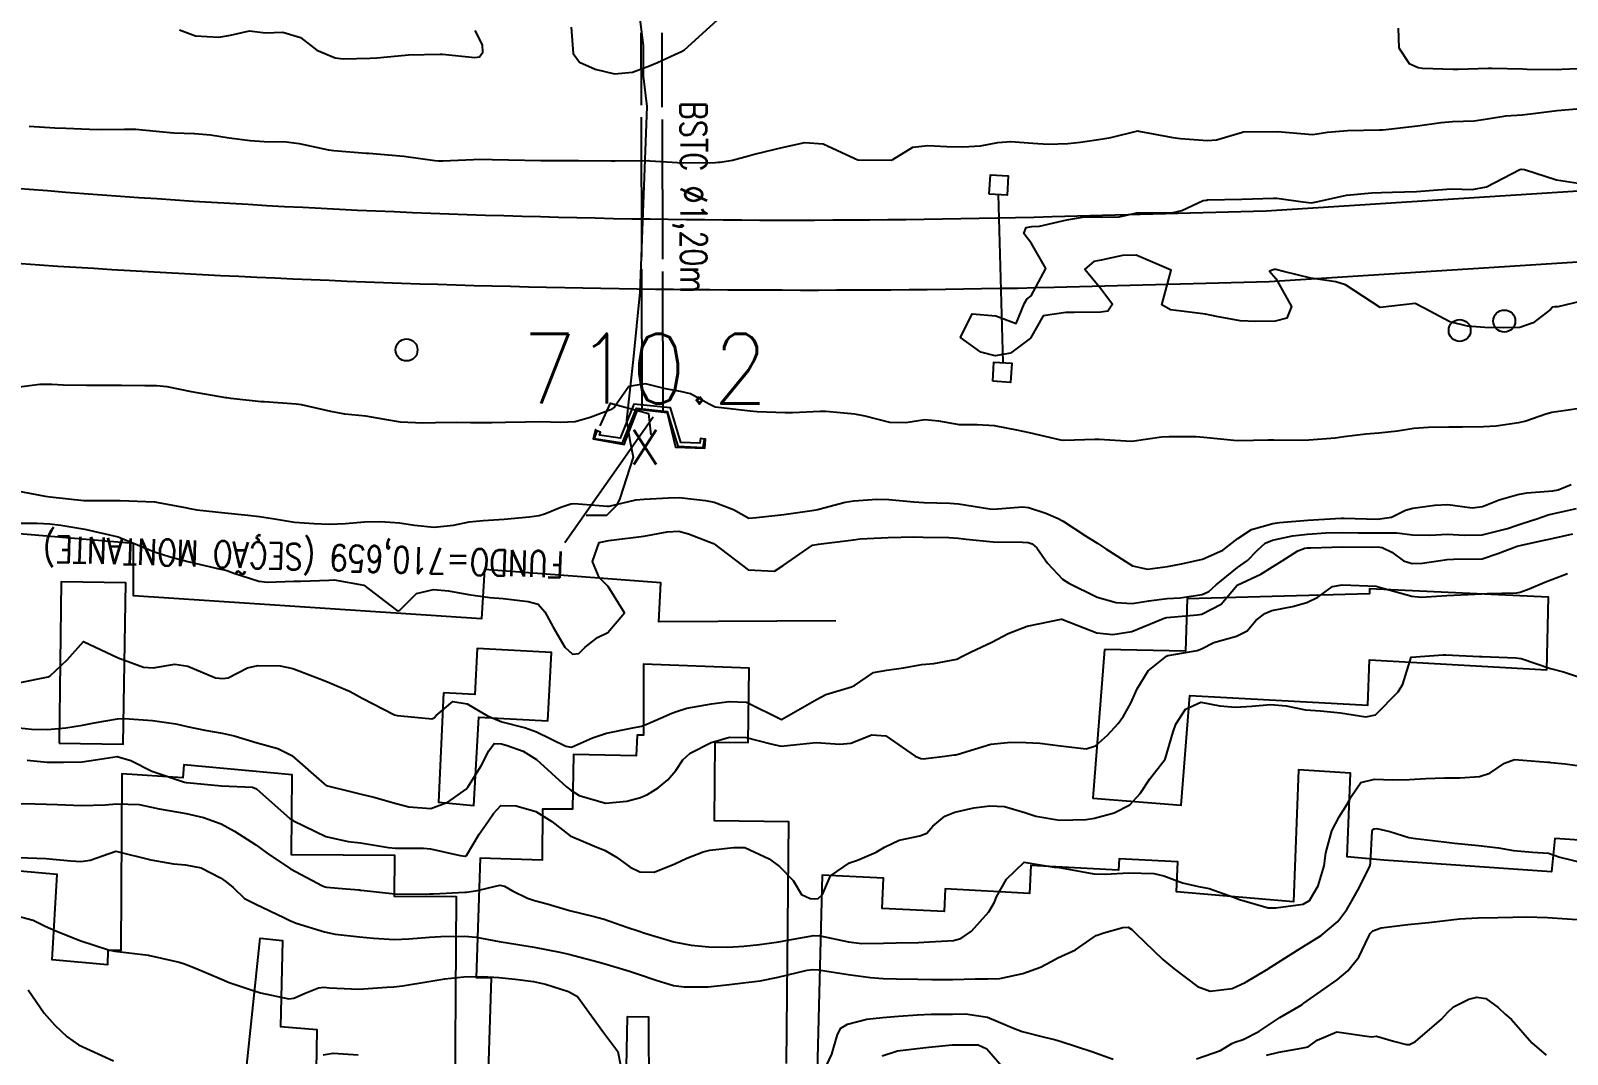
# Model space of a CAD drawing. Header units: metres. Extents: x 307586 to 320046, y 7427249 to 7434250.
# Drawn here: x 309579.9 to 309667.9, y 7432475.7 to 7432534.3 of the extents above; entities that cross this region are included whole.
import ezdxf
from ezdxf.enums import TextEntityAlignment as Align

# ---------------------------------------------------------------- set-up
doc = ezdxf.new("R2010")
doc.units = ezdxf.units.M
doc.header["$MEASUREMENT"] = 0
doc.linetypes.add('CONTINUO', pattern=[0])
doc.linetypes.add('TRACEJADO', pattern=[8.7, 8, -0.7])
for name, color, linetype in [('ALA', 45, 'Continuous'), ('BUEIRO', 151, 'Continuous'), ('Curvas de Nivel 1m', 11, 'Continuous'), ('Curvas de Nivel 5m', 15, 'Continuous'), ('Divisa', 42, 'FENCELINE2'), ('Edificações', 30, 'Continuous'), ('Hidrografia', 140, 'Continuous'), ('Linha Férrea', 20, 'Continuous'), ('Pontes_Viadutos_Tubos', 190, 'Continuous'), ('Pontos Cotados', 45, 'Continuous'), ('Portico', 45, 'Continuous'), ('Postes', 20, 'Continuous'), ('TEXTO', 45, 'Continuous')]:
    doc.layers.add(name, color=color, linetype=linetype)
doc.styles.add('ROMANS', font='romans', dxfattribs={"height": 0.2})
doc.styles.add('Style-STANDARD', font='STANDARD.shx')
doc.linetypes.add('FENCELINE2', pattern='A,0.25,-0.1,[132,ltypeshp.shx,S=0.1,R=0,X=-0.1,Y=0],-0.1,1', length=1.45)

# ---------------------------------------------------------------- blocks, each defined once
blk = doc.blocks.new('ELVTXT_87')
at = {"layer": 'Pontos Cotados', "linetype": 'Continuous', "style": 'Style-STANDARD'}
for s, height, p in [('710.2', 4, (0, 4)), ('x', 3, (0, 0))]:
    blk.add_text(s, height=height, dxfattribs=at).set_placement(p, align=Align.MIDDLE_CENTER)

msp = doc.modelspace()

# ---------------------------------------------------------------- linework, layer by layer
at = {"layer": 'ALA', "linetype": 'CONTINUO'}
for points in [[(309618.495, 7432510.922, 713.511), (309618.268, 7432510.958, 713.511), (309618.224, 7432510.687, 713.524), (309617.138, 7432510.733, 713.534), (309616.539, 7432512.717, 713.516), (309614.452, 7432512.932, 713.485), (309613.659, 7432510.969, 713.484), (309612.481, 7432511.145, 713.508), (309612.542, 7432511.313, 713.488), (309612.326, 7432511.391, 713.488)], [(309612.326, 7432511.391, 713.488), (309612.248, 7432511.464, 712.163), (309612.124, 7432510.94, 711.465), (309613.896, 7432510.618, 710.924), (309614.683, 7432512.632, 710.686), (309616.348, 7432512.455, 710.684), (309616.834, 7432510.454, 710.695), (309618.518, 7432510.404, 710.746), (309618.555, 7432510.914, 711.424), (309618.495, 7432510.922, 713.511)], [(309612.326, 7432511.391, 713.488), (309612.169, 7432510.959, 713.508), (309613.804, 7432510.714, 713.484), (309614.6, 7432512.685, 713.485), (309616.363, 7432512.504, 713.516), (309616.965, 7432510.51, 713.534), (309618.419, 7432510.448, 713.524), (309618.495, 7432510.922, 713.511)]]:
    msp.add_polyline3d(points, dxfattribs=at)
at = {"layer": 'BUEIRO', "linetype": 'TRACEJADO', "flags": 128}
for points in [[(309614.928, 7432512.652), (309614.865, 7432534.186)], [(309616.129, 7432512.528), (309616.065, 7432534.189)]]:
    msp.add_lwpolyline(points, dxfattribs=at)
at = {"layer": 'Curvas de Nivel 1m', "flags": 128}
for points, elevation in [([(309610.867, 7432534.514), (309610.976, 7432533.014), (309611.346, 7432532.518), (309612.235, 7432532.101), (309613.336, 7432531.836), (309614.371, 7432531.937), (309615.343, 7432532.299), (309615.809, 7432532.493), (309616.787, 7432532.946), (309617.178, 7432533.118), (309617.356, 7432533.224), (309619.213, 7432534.912)], 711), ([(309588.435, 7432534.355), (309589.36, 7432534.024), (309590.681, 7432533.935), (309591.361, 7432534.048), (309592.437, 7432534.308), (309593.363, 7432534.189), (309594.353, 7432534.22), (309595.36, 7432533.929), (309596.308, 7432533.19), (309597.347, 7432532.767), (309597.812, 7432532.707), (309599.347, 7432532.74), (309599.734, 7432532.759), (309601.35, 7432532.919), (309601.544, 7432532.933), (309603.351, 7432532.968), (309603.487, 7432532.963), (309605.348, 7432532.778), (309605.614, 7432532.813), (309605.804, 7432533.075), (309605.793, 7432533.511), (309605.365, 7432534.32)], 711), ([(309658.205, 7432534.448), (309658.243, 7432533.328), (309658.827, 7432532.438), (309659.35, 7432532.204), (309659.605, 7432532.172), (309661.348, 7432532.104), (309661.649, 7432532.107), (309663.35, 7432532.171), (309663.565, 7432532.171), (309665.349, 7432532.123), (309665.589, 7432532.118), (309667.349, 7432532.098), (309667.586, 7432532.1), (309669.351, 7432532.184)], 711), ([(309579.835, 7432528.844), (309581.294, 7432528.757), (309581.926, 7432528.728), (309583.293, 7432528.666), (309583.967, 7432528.659), (309585.293, 7432528.68), (309585.939, 7432528.667), (309587.292, 7432528.539), (309588.109, 7432528.469), (309589.29, 7432528.432), (309590.202, 7432528.348), (309591.287, 7432528.185), (309592.49, 7432528.027), (309593.284, 7432527.971), (309594.546, 7432527.945), (309595.283, 7432527.86), (309596.963, 7432527.497), (309597.277, 7432527.447), (309599.129, 7432527.298), (309599.275, 7432527.291), (309601.273, 7432527.13), (309603.047, 7432526.88), (309603.271, 7432526.862), (309603.507, 7432526.862), (309605.272, 7432526.941), (309605.404, 7432526.946), (309607.271, 7432526.915), (309609.117, 7432526.878), (309609.271, 7432526.876), (309609.426, 7432526.874), (309611.272, 7432526.872), (309613.156, 7432526.866), (309613.272, 7432526.867), (309613.387, 7432526.863), (309615.272, 7432526.872), (309615.363, 7432526.868), (309617.271, 7432526.754), (309619.128, 7432526.769), (309619.272, 7432526.776), (309619.399, 7432526.781), (309620.099, 7432526.902), (309621.022, 7432527.148), (309621.278, 7432527.225), (309622.62, 7432527.54), (309623.285, 7432527.698), (309624.231, 7432527.913), (309625.288, 7432527.824), (309627.104, 7432526.993), (309627.275, 7432526.926), (309629.177, 7432526.889), (309629.275, 7432526.929), (309630.426, 7432527.639), (309631.287, 7432527.739), (309632.366, 7432527.68), (309633.287, 7432527.665), (309634.297, 7432527.726), (309635.291, 7432527.906), (309636.037, 7432527.967), (309637.29, 7432527.863), (309638.172, 7432527.805), (309639.291, 7432527.849), (309640.021, 7432527.933), (309641.295, 7432528.111), (309641.752, 7432528.19), (309643.302, 7432528.57), (309643.364, 7432528.567), (309645.297, 7432528.19), (309645.753, 7432528.139), (309647.295, 7432528.026), (309647.798, 7432528.07), (309649.302, 7432528.506), (309649.34, 7432528.512), (309651.303, 7432528.53), (309653.301, 7432528.369), (309653.432, 7432528.377), (309654.154, 7432528.497), (309655.304, 7432528.6), (309657.131, 7432528.635), (309657.305, 7432528.644), (309657.507, 7432528.659), (309659.307, 7432528.861), (309660.669, 7432529.056), (309661.31, 7432529.113), (309662.549, 7432529.159), (309663.312, 7432529.261), (309664.368, 7432529.429), (309665.314, 7432529.497), (309666.086, 7432529.582), (309667.317, 7432529.751), (309668.873, 7432529.871)], 712), ([(309669.189, 7432518.932), (309667.347, 7432518.5), (309667.184, 7432518.492), (309667.051, 7432518.475), (309666.926, 7432518.343), (309665.945, 7432517.579), (309665.167, 7432517.319), (309664.25, 7432517.29), (309663.167, 7432517.32), (309662.183, 7432517.384), (309661.171, 7432517.646), (309659.7, 7432518.425), (309659.185, 7432518.682), (309657.183, 7432518.46), (309655.196, 7432519.75), (309654.639, 7432519.93), (309653.199, 7432520.135), (309651.646, 7432520.526), (309651.204, 7432520.627), (309651.108, 7432520.628), (309650.844, 7432520.534), (309651.199, 7432520.129), (309652.108, 7432518.521), (309651.84, 7432517.856), (309651.17, 7432517.678), (309650.062, 7432517.649), (309649.17, 7432517.689), (309647.801, 7432517.943), (309647.175, 7432518.069), (309645.491, 7432518.284), (309645.179, 7432518.333), (309644.683, 7432518.608), (309645.203, 7432520.6), (309643.215, 7432521.448), (309642.415, 7432521.438), (309641.211, 7432521.163), (309640.779, 7432521.085), (309640.276, 7432520.659), (309641.192, 7432519.551), (309641.848, 7432518.643), (309641.577, 7432518.246), (309641.176, 7432518.197), (309639.666, 7432518.174), (309639.176, 7432518.176), (309637.885, 7432517.976), (309637.153, 7432516.7), (309636.012, 7432515.843), (309635.143, 7432515.698), (309634.322, 7432515.91), (309633.153, 7432516.75), (309633.816, 7432518.097), (309635.172, 7432517.986), (309636.332, 7432517.542), (309636.809, 7432518.704), (309636.942, 7432518.946), (309637.187, 7432519.134), (309638.037, 7432520.687), (309637.224, 7432522.129), (309636.78, 7432522.705), (309636.903, 7432523.037), (309637.237, 7432523.094), (309637.666, 7432523.123), (309639.241, 7432523.479), (309640.248, 7432523.654), (309641.243, 7432523.632), (309642.235, 7432523.648), (309643.245, 7432523.875), (309644.516, 7432523.881), (309645.246, 7432523.874), (309645.83, 7432524.012), (309647.043, 7432524.582), (309647.219, 7432524.614), (309647.253, 7432524.615), (309647.294, 7432524.62), (309649.254, 7432524.669), (309651.066, 7432524.721), (309651.255, 7432524.717), (309652.753, 7432524.515), (309653.252, 7432524.462), (309653.522, 7432524.506), (309655.257, 7432524.896), (309656.702, 7432525.022), (309657.259, 7432525.047), (309657.88, 7432525.072), (309659.26, 7432525.096), (309660.484, 7432525.194), (309661.261, 7432525.253), (309662.444, 7432525.215), (309663.263, 7432525.367), (309665.175, 7432526.361), (309665.247, 7432526.387), (309665.273, 7432526.387), (309665.43, 7432526.358), (309667.267, 7432525.776), (309668.516, 7432525.572)], 713), ([(309669.117, 7432512.745), (309667.262, 7432512.486), (309667.114, 7432512.467), (309667.004, 7432512.451), (309666.667, 7432512.344), (309665.518, 7432511.945), (309665.105, 7432511.849), (309663.819, 7432511.662), (309663.101, 7432511.625), (309661.891, 7432511.613), (309661.101, 7432511.597), (309659.937, 7432511.585), (309659.099, 7432511.523), (309658.173, 7432511.368), (309657.095, 7432511.256), (309656.357, 7432511.204), (309655.091, 7432511.045), (309654.593, 7432510.985), (309653.088, 7432510.862), (309652.749, 7432510.852), (309651.088, 7432510.864), (309650.76, 7432510.861), (309649.087, 7432510.826), (309648.799, 7432510.843), (309647.09, 7432511.021), (309646.628, 7432511.047), (309645.09, 7432511.061), (309644.664, 7432511.032), (309643.085, 7432510.799), (309642.927, 7432510.789), (309641.087, 7432510.905), (309640.832, 7432510.907), (309639.085, 7432510.834), (309638.9, 7432510.859), (309637.092, 7432511.285), (309636.374, 7432511.427), (309635.097, 7432511.678), (309634.096, 7432511.737), (309633.098, 7432511.732), (309631.916, 7432511.946), (309631.102, 7432512.023), (309630.019, 7432511.861), (309629.099, 7432511.877), (309627.688, 7432512.228), (309627.106, 7432512.355), (309625.448, 7432512.496), (309625.108, 7432512.495), (309623.539, 7432512.431), (309623.106, 7432512.432), (309621.501, 7432512.492), (309621.107, 7432512.524), (309619.295, 7432512.724), (309619.111, 7432512.761), (309618.767, 7432512.915), (309617.695, 7432513.508), (309617.12, 7432513.646), (309616.259, 7432513.811), (309615.124, 7432514.08), (309614.16, 7432513.932), (309613.486, 7432512.976), (309613.338, 7432512.749), (309613.107, 7432512.598), (309611.945, 7432512.153), (309611.096, 7432511.912), (309610.242, 7432511.872), (309609.096, 7432511.906), (309608.247, 7432511.892), (309607.095, 7432511.869), (309606.312, 7432511.85), (309605.094, 7432511.846), (309604.315, 7432511.868), (309603.094, 7432511.862), (309602.366, 7432511.838), (309601.094, 7432511.888), (309600.198, 7432512.037), (309599.099, 7432512.227), (309597.908, 7432512.36), (309597.103, 7432512.497), (309595.427, 7432512.878), (309595.109, 7432512.928), (309593.281, 7432513.048), (309593.111, 7432513.063), (309591.382, 7432513.246), (309591.142, 7432513.279), (309591.113, 7432513.279), (309591.08, 7432513.283), (309589.116, 7432513.623), (309587.738, 7432513.909), (309587.12, 7432513.972), (309586.45, 7432513.976), (309585.12, 7432513.984), (309584.461, 7432513.985), (309583.119, 7432513.993), (309581.768, 7432514.009), (309581.12, 7432514.044), (309580.45, 7432514.046), (309579.118, 7432513.872)], 712), ([(309579.042, 7432507.984), (309580.747, 7432507.663), (309581.037, 7432507.619), (309582.968, 7432507.407), (309583.034, 7432507.4), (309584.939, 7432507.416), (309585.034, 7432507.413), (309587.003, 7432507.331), (309587.033, 7432507.327), (309587.216, 7432507.297), (309588.766, 7432507.01), (309589.03, 7432506.948), (309589.425, 7432506.87), (309591.027, 7432506.696), (309592.358, 7432506.562), (309593.026, 7432506.494), (309593.87, 7432506.366), (309595.023, 7432506.175), (309596.127, 7432506.083), (309597.022, 7432506.053), (309597.939, 7432506.083), (309599.023, 7432506.18), (309599.951, 7432506.213), (309601.023, 7432506.129), (309601.895, 7432505.991), (309603.021, 7432505.877), (309604.115, 7432505.996), (309605.024, 7432506.177), (309605.828, 7432506.269), (309607.026, 7432506.328), (309608.46, 7432506.471), (309609.028, 7432506.557), (309609.4, 7432506.655), (309610.275, 7432507.018), (309610.833, 7432507.214), (309611.036, 7432507.23), (309612.94, 7432507.076), (309613.034, 7432507.081), (309614.557, 7432507.448), (309615.041, 7432507.492), (309616.427, 7432507.561), (309617.042, 7432507.573), (309618.545, 7432507.412), (309619.039, 7432507.318), (309620.152, 7432506.899), (309621.028, 7432506.399), (309621.474, 7432506.441), (309623.03, 7432506.608), (309624.765, 7432506.844), (309624.977, 7432506.897), (309625.034, 7432506.914), (309626.55, 7432507.315), (309627.041, 7432507.392), (309628.366, 7432507.477), (309629.043, 7432507.465), (309630.482, 7432507.335), (309631.041, 7432507.293), (309632.538, 7432507.258), (309633.04, 7432507.218), (309634.83, 7432506.929), (309635.036, 7432506.914), (309636.706, 7432507.035), (309637.037, 7432507.005), (309638.026, 7432506.685), (309638.739, 7432506.383), (309639.028, 7432506.22), (309640.302, 7432505.375), (309641.016, 7432504.946), (309641.47, 7432504.645), (309643.003, 7432503.672), (309643.862, 7432503.478), (309645.003, 7432503.634), (309645.811, 7432503.786), (309647.008, 7432504.044), (309648.169, 7432504.563), (309649.02, 7432505.228), (309649.812, 7432505.755), (309651.029, 7432506.095), (309651.415, 7432506.14), (309653.031, 7432506.282), (309654.946, 7432506.395), (309655.032, 7432506.4), (309655.116, 7432506.395), (309657.032, 7432506.333), (309657.832, 7432506.448), (309658.621, 7432506.855), (309659.041, 7432506.971), (309660.313, 7432507.148), (309661.044, 7432507.177), (309662.446, 7432506.992), (309663.043, 7432507.056), (309663.985, 7432507.439), (309665.054, 7432507.755), (309665.572, 7432507.839), (309667.057, 7432507.968), (309667.368, 7432508.026), (309668.105, 7432508.324)], 712), ([(309579.02, 7432506.105), (309580.284, 7432506.114), (309581.02, 7432506.066), (309581.645, 7432505.986), (309583.017, 7432505.758), (309584.918, 7432505.321), (309585.013, 7432505.289), (309585.063, 7432505.269), (309587.005, 7432504.476), (309587.897, 7432504.182), (309588.999, 7432503.89), (309590.777, 7432503.471), (309590.995, 7432503.431), (309591.14, 7432503.394), (309591.539, 7432503.242), (309592.986, 7432502.78), (309593.477, 7432502.723), (309594.987, 7432502.779), (309595.391, 7432502.791), (309596.988, 7432502.848), (309597.294, 7432502.87), (309598.984, 7432502.565), (309600.865, 7432501.131), (309600.962, 7432501.082), (309601.053, 7432501.129), (309602.004, 7432502.088), (309602.981, 7432502.314), (309603.838, 7432502.234), (309604.977, 7432502.028), (309606.198, 7432501.844), (309606.974, 7432501.793), (309608.392, 7432501.618), (309608.969, 7432501.461), (309609.352, 7432501.026), (309609.83, 7432500.146), (309610.501, 7432499.014), (309610.937, 7432498.609), (309611.308, 7432498.636), (309611.67, 7432499.003), (309612.375, 7432499.569), (309612.951, 7432499.838), (309613.906, 7432500.976), (309612.985, 7432502.477), (309612.472, 7432502.995), (309612.087, 7432503.914), (309612.467, 7432504.995), (309613.014, 7432505.117), (309613.164, 7432505.137), (309615.017, 7432505.371), (309616.348, 7432505.619), (309617.02, 7432505.645), (309617.584, 7432505.497), (309619.013, 7432504.948), (309619.065, 7432504.909), (309620.998, 7432503.444), (309622.505, 7432503.368), (309623.001, 7432503.683), (309624.683, 7432504.845), (309625.014, 7432504.912), (309626.728, 7432505.111), (309627.016, 7432505.157), (309627.409, 7432505.206), (309629.018, 7432505.279), (309630.472, 7432505.322), (309631.018, 7432505.313), (309632.489, 7432505.285), (309633.018, 7432505.25), (309633.468, 7432505.193), (309635.016, 7432505.042), (309636.694, 7432505.025), (309637.016, 7432505.01), (309637.25, 7432504.931), (309637.521, 7432504.692), (309638.131, 7432503.81), (309638.995, 7432502.906), (309639.343, 7432502.667), (309640.981, 7432501.879), (309642.058, 7432501.558), (309642.976, 7432501.501), (309643.936, 7432501.658), (309644.981, 7432501.786), (309645.733, 7432501.841), (309646.985, 7432502.021), (309647.367, 7432502.195), (309647.782, 7432502.568), (309649.003, 7432503.573), (309649.574, 7432503.977), (309650.143, 7432504.539), (309650.593, 7432504.959), (309651.019, 7432505.129), (309652.163, 7432505.377), (309653.023, 7432505.488), (309654.075, 7432505.546), (309655.024, 7432505.575), (309655.939, 7432505.556), (309657.024, 7432505.557), (309658.127, 7432505.547), (309659.023, 7432505.439), (309660.021, 7432505.422), (309661.024, 7432505.479), (309662, 7432505.424), (309663.023, 7432505.435), (309664.461, 7432505.803), (309665.029, 7432505.996), (309665.307, 7432506.081), (309666.137, 7432506.349), (309666.796, 7432506.583), (309667.037, 7432506.64), (309668.409, 7432506.953)], 713), ([(309579.313, 7432496.982), (309580.912, 7432497.316), (309581.025, 7432497.368), (309581.996, 7432498.284), (309582.943, 7432499.34), (309584.929, 7432498.405), (309586.37, 7432497.857), (309586.921, 7432497.819), (309588.176, 7432498.03), (309588.923, 7432497.911), (309590.505, 7432497.254), (309590.912, 7432497.203), (309591.223, 7432497.245), (309592.332, 7432497.819), (309592.924, 7432497.959), (309594.194, 7432497.938), (309594.922, 7432497.779), (309596.476, 7432497.184), (309596.911, 7432497.015), (309598.208, 7432496.462), (309598.902, 7432496.085), (309600.744, 7432495.131), (309600.893, 7432495.094), (309602.71, 7432494.922), (309602.891, 7432494.909), (309603.024, 7432494.966), (309603.132, 7432495.098), (309604.092, 7432495.897), (309604.9, 7432495.771), (309606.067, 7432495.068), (309606.89, 7432494.734), (309608.238, 7432494.391), (309608.884, 7432494.158), (309610.548, 7432493.341), (309610.876, 7432493.289), (309612.073, 7432493.806), (309612.884, 7432494.083), (309614.292, 7432494.374), (309614.888, 7432494.49), (309615.239, 7432494.607), (309615.982, 7432494.949), (309616.618, 7432495.22), (309616.897, 7432495.325), (309617.485, 7432495.517), (309618.901, 7432495.761), (309619.907, 7432495.896), (309620.903, 7432495.853), (309622.893, 7432494.87), (309624.905, 7432496.007), (309625.447, 7432496.295), (309626.912, 7432496.744), (309627.09, 7432496.817), (309628.173, 7432497.552), (309628.926, 7432497.69), (309629.893, 7432497.816), (309630.931, 7432498.008), (309631.62, 7432498.076), (309632.936, 7432498.322), (309633.22, 7432498.464), (309633.755, 7432498.738), (309634.949, 7432499.295), (309635.871, 7432499.794), (309636.958, 7432500.214), (309638.904, 7432500.613), (309638.962, 7432500.616), (309639.054, 7432500.578), (309640.955, 7432499.828), (309641.866, 7432499.729), (309642.956, 7432499.909), (309644.667, 7432500.604), (309644.873, 7432500.693), (309644.965, 7432500.712), (309646.698, 7432500.852), (309646.968, 7432500.903), (309648.073, 7432501.467), (309648.993, 7432502.55), (309650.342, 7432503.194), (309651.004, 7432503.605), (309651.572, 7432503.96), (309652.456, 7432504.516), (309652.858, 7432504.668), (309653.015, 7432504.691), (309653.209, 7432504.702), (309655.016, 7432504.753), (309656.736, 7432504.743), (309657.016, 7432504.745), (309657.284, 7432504.724), (309657.845, 7432504.448), (309658.52, 7432503.95), (309659.007, 7432503.803), (309659.609, 7432503.822), (309661.009, 7432504.029), (309661.378, 7432504.038), (309663.01, 7432504.072), (309663.918, 7432504.376), (309665.017, 7432504.787), (309666.294, 7432505.074), (309667.022, 7432505.236), (309668.205, 7432505.503)], 714), ([(309579.716, 7432492.526), (309580.859, 7432492.422), (309581.801, 7432492.414), (309582.86, 7432492.448), (309583.635, 7432492.558), (309584.864, 7432492.737), (309585.655, 7432492.518), (309586.852, 7432491.915), (309588.725, 7432491.272), (309588.826, 7432491.254), (309588.843, 7432491.251), (309588.865, 7432491.247), (309590.841, 7432491.071), (309592.607, 7432490.99), (309592.84, 7432490.901), (309594.759, 7432489.201), (309594.822, 7432489.151), (309594.959, 7432489.06), (309596.808, 7432488.157), (309598.09, 7432487.874), (309598.803, 7432487.808), (309600.396, 7432487.537), (309600.798, 7432487.498), (309602.41, 7432487.495), (309602.798, 7432487.451), (309604.514, 7432487.083), (309604.792, 7432487.029), (309604.837, 7432487.035), (309604.87, 7432487.079), (309605.584, 7432488.3), (309606.124, 7432489.067), (309606.409, 7432489.483), (309606.832, 7432489.935), (309607.711, 7432489.926), (309608.829, 7432489.593), (309609.758, 7432489.021), (309610.811, 7432488.196), (309612.196, 7432487.602), (309612.798, 7432487.354), (309613.461, 7432486.98), (309614.23, 7432486.411), (309614.785, 7432486.137), (309615.619, 7432486.118), (309616.79, 7432486.603), (309617.478, 7432486.93), (309618.423, 7432487.292), (309618.8, 7432487.382), (309620.163, 7432487.536), (309620.803, 7432487.543), (309622.193, 7432486.876), (309622.789, 7432486.448), (309623.561, 7432485.639), (309624.046, 7432484.851), (309624.544, 7432484.616), (309624.77, 7432484.589), (309624.999, 7432484.61), (309625.258, 7432484.835), (309625.712, 7432485.902), (309626.791, 7432486.651), (309627.25, 7432486.813), (309628.328, 7432487.269), (309628.804, 7432487.55), (309629.632, 7432487.96), (309630.814, 7432488.196), (309631.229, 7432488.354), (309631.574, 7432488.762), (309632.257, 7432489.328), (309632.831, 7432489.564), (309633.905, 7432489.805), (309634.835, 7432489.917), (309635.672, 7432489.875), (309636.831, 7432489.544), (309637.461, 7432489.323), (309638.827, 7432489.09), (309640.34, 7432489.142), (309640.829, 7432489.221), (309641.955, 7432489.516), (309642.836, 7432489.97), (309643.43, 7432490.621), (309643.993, 7432491.475), (309644.873, 7432492.6), (309645.328, 7432494.156), (309645.48, 7432494.594), (309646.03, 7432495.46), (309646.906, 7432495.864), (309647.993, 7432495.652), (309648.903, 7432495.562), (309649.822, 7432495.622), (309650.905, 7432495.714), (309651.785, 7432495.64), (309652.902, 7432495.423), (309653.758, 7432495.354), (309654.901, 7432495.254), (309656.347, 7432495.017), (309656.9, 7432495.135), (309658.209, 7432496.441), (309658.47, 7432496.887), (309658.943, 7432498.43), (309660.781, 7432498.575), (309660.945, 7432498.573), (309662.865, 7432498.47), (309662.944, 7432498.463), (309663.02, 7432498.465), (309664.943, 7432498.389), (309665.243, 7432498.357), (309666.934, 7432497.776), (309667.672, 7432497.589), (309668.926, 7432497.18)], 716), ([(309578.83, 7432490.05), (309580.179, 7432490.027), (309580.829, 7432490.021), (309581.461, 7432489.992), (309582.829, 7432489.945), (309584.172, 7432489.984), (309584.83, 7432490.029), (309586.137, 7432490), (309586.828, 7432489.849), (309587.28, 7432489.746), (309588.825, 7432489.48), (309589.807, 7432489.26), (309590.817, 7432488.881), (309591.59, 7432488.46), (309592.8, 7432487.696), (309593.458, 7432487.213), (309594.784, 7432486.318), (309596.615, 7432485.341), (309596.774, 7432485.275), (309596.85, 7432485.255), (309597.988, 7432485.162), (309598.725, 7432485.103), (309598.772, 7432485.097), (309598.831, 7432485.091), (309600.77, 7432484.88), (309602.534, 7432484.867), (309602.771, 7432484.875), (309602.985, 7432484.884), (309604.772, 7432484.977), (309604.867, 7432484.984), (309605.492, 7432485.073), (309606.526, 7432485.312), (309606.776, 7432485.386), (309607.036, 7432485.317), (309607.501, 7432485.049), (309608.366, 7432484.633), (309608.768, 7432484.502), (309609.478, 7432484.31), (309610.762, 7432483.934), (309612.177, 7432483.577), (309612.757, 7432483.421), (309613.082, 7432483.311), (309614.049, 7432482.971), (309614.75, 7432482.733), (309615.077, 7432482.628), (309616.741, 7432482.129), (309617.731, 7432481.932), (309618.737, 7432481.839), (309619.802, 7432481.834), (309620.738, 7432481.884), (309621.642, 7432481.978), (309622.742, 7432482.129), (309623.361, 7432482.244), (309624.748, 7432482.491), (309625.111, 7432482.473), (309626.743, 7432482.129), (309627.509, 7432482.041), (309628.742, 7432482.05), (309629.458, 7432482.067), (309630.743, 7432482.098), (309631.383, 7432482.124), (309632.745, 7432482.209), (309633.175, 7432482.315), (309633.785, 7432482.735), (309634.764, 7432483.845), (309635.09, 7432484.397), (309635.215, 7432484.716), (309635.782, 7432485.711), (309636.793, 7432486.7), (309638.521, 7432486.405), (309638.79, 7432486.382), (309639.121, 7432486.336), (309640.787, 7432486.021), (309641.429, 7432486.002), (309642.787, 7432486.076), (309644.216, 7432486.038), (309644.786, 7432485.904), (309645.866, 7432485.505), (309646.78, 7432485.302), (309647.387, 7432485.179), (309648.774, 7432484.686), (309649.122, 7432484.547), (309650.768, 7432484.088), (309651.212, 7432484.082), (309652.771, 7432484.281), (309653.136, 7432484.505), (309653.621, 7432485.337), (309653.969, 7432486.492), (309654.07, 7432487.225), (309654.407, 7432488.486), (309654.831, 7432489.282), (309655.293, 7432490.02), (309655.541, 7432490.473), (309656.073, 7432491.25), (309656.858, 7432491.453), (309657.887, 7432491.415), (309658.858, 7432491.435), (309659.786, 7432491.494), (309660.86, 7432491.523), (309661.739, 7432491.522), (309662.861, 7432491.603), (309663.446, 7432491.8), (309664.296, 7432492.369), (309664.875, 7432492.574), (309666.784, 7432492.43), (309666.874, 7432492.415), (309666.942, 7432492.407), (309667.767, 7432492.327), (309668.871, 7432492.174)], 717), ([(309579.214, 7432486.96), (309580.788, 7432486.895), (309582.209, 7432486.771), (309582.787, 7432486.741), (309583.313, 7432486.81), (309584.793, 7432487.32), (309586.788, 7432486.834), (309588.094, 7432486.589), (309588.786, 7432486.533), (309589.679, 7432486.366), (309590.778, 7432485.792), (309591.106, 7432485.575), (309591.507, 7432485.239), (309592.153, 7432484.616), (309592.764, 7432484.302), (309594.445, 7432483.515), (309594.754, 7432483.35), (309595.121, 7432483.196), (309596.746, 7432482.696), (309597.341, 7432482.574), (309598.742, 7432482.422), (309599.545, 7432482.338), (309600.74, 7432482.264), (309601.557, 7432482.301), (309602.742, 7432482.402), (309603.391, 7432482.445), (309604.744, 7432482.465), (309605.417, 7432482.399), (309606.739, 7432482.151), (309607.806, 7432481.975), (309608.735, 7432481.823), (309610.21, 7432481.536), (309610.729, 7432481.422), (309612.394, 7432480.993), (309612.722, 7432480.895), (309614.195, 7432480.445), (309614.716, 7432480.272), (309615.733, 7432479.93), (309616.71, 7432479.637), (309617.323, 7432479.545), (309618.709, 7432479.556), (309619.924, 7432479.685), (309620.712, 7432479.779), (309621.689, 7432479.904), (309622.715, 7432480.108), (309624.374, 7432480.5), (309624.72, 7432480.546), (309625.028, 7432480.529), (309626.717, 7432480.269), (309627.999, 7432480.084), (309628.715, 7432480.03), (309629.48, 7432480.018), (309630.715, 7432479.998), (309631.501, 7432479.977), (309632.715, 7432479.974), (309633.998, 7432480.013), (309634.716, 7432480.01), (309635.398, 7432480.031), (309636.719, 7432480.322), (309637.731, 7432480.685), (309638.371, 7432481.032), (309638.731, 7432481.212), (309639.734, 7432481.664), (309640.749, 7432482.383), (309640.911, 7432482.487), (309641.36, 7432482.644), (309642.436, 7432482.953), (309642.756, 7432482.98), (309642.966, 7432482.838), (309643.169, 7432482.624), (309644.731, 7432481.129), (309645.378, 7432480.593), (309646.713, 7432479.573), (309647.445, 7432479.304), (309648.712, 7432479.465), (309649.455, 7432479.804), (309650.669, 7432480.531), (309650.702, 7432480.552), (309650.723, 7432480.563), (309651.927, 7432481.327), (309652.743, 7432481.841), (309653.8, 7432482.494), (309654.761, 7432483.295), (309655.263, 7432483.98), (309655.556, 7432484.472), (309655.989, 7432485.26), (309656.576, 7432486.462), (309656.619, 7432486.638), (309656.711, 7432488.461), (309656.741, 7432488.543), (309656.824, 7432488.603), (309656.98, 7432488.613), (309657.738, 7432488.446), (309658.818, 7432488.101), (309659.198, 7432488.046), (309660.815, 7432487.856), (309661.427, 7432487.791), (309662.812, 7432487.658), (309663.955, 7432487.518), (309664.813, 7432487.362), (309665.901, 7432487.261), (309666.812, 7432487.215), (309667.463, 7432486.984), (309668.806, 7432486.664)], 718), ([(309578.756, 7432483.711), (309580.053, 7432483.377), (309580.748, 7432483.033), (309581.352, 7432482.752), (309582.736, 7432482.214), (309584.378, 7432481.674), (309584.727, 7432481.595), (309586.665, 7432481.36), (309586.724, 7432481.349), (309586.986, 7432481.296), (309588.412, 7432480.966), (309588.719, 7432480.872), (309589.348, 7432480.632), (309590.711, 7432480.045), (309591.275, 7432479.808), (309592.704, 7432479.321), (309593.065, 7432479.216), (309594.698, 7432478.87), (309594.988, 7432478.907), (309595.633, 7432479.191), (309596.392, 7432479.498), (309596.706, 7432479.53), (309597.032, 7432479.501), (309598.706, 7432479.43), (309600.31, 7432479.531), (309600.707, 7432479.559), (309601.203, 7432479.617), (309602.711, 7432479.859), (309603.634, 7432480.013), (309604.713, 7432480.132), (309605.791, 7432480.146), (309606.713, 7432480.093), (309607.657, 7432479.99), (309608.711, 7432479.855), (309609.393, 7432479.706), (309610.706, 7432479.284), (309611.23, 7432479.005), (309612.673, 7432476.99), (309613.539, 7432475.854), (309613.711, 7432474.974)], 719), ([(309646.661, 7432475.427), (309648.028, 7432475.914), (309648.679, 7432476.301), (309648.852, 7432476.377), (309649.336, 7432476.543), (309650.226, 7432476.996), (309650.691, 7432477.308), (309651.425, 7432477.793), (309652.649, 7432478.511), (309652.684, 7432478.53), (309652.703, 7432478.543), (309652.807, 7432478.611), (309654.718, 7432479.954), (309655.329, 7432480.474), (309655.957, 7432481.246), (309656.535, 7432482.462), (309656.608, 7432482.608), (309656.756, 7432482.76), (309657.239, 7432482.934), (309658.76, 7432483.115), (309659.944, 7432483.235), (309660.762, 7432483.335), (309661.723, 7432483.441), (309662.764, 7432483.514), (309663.922, 7432483.53), (309664.765, 7432483.544), (309665.551, 7432483.566), (309666.765, 7432483.52), (309667.885, 7432483.444), (309668.764, 7432483.387)], 719), ([(309625.38, 7432474.833), (309625.791, 7432475.699), (309626.117, 7432476.826), (309626.306, 7432477.196), (309626.682, 7432477.421), (309627.79, 7432477.699), (309628.688, 7432477.801), (309629.605, 7432477.865), (309630.691, 7432477.946), (309631.472, 7432477.982), (309632.692, 7432477.994), (309633.427, 7432478.004), (309634.689, 7432477.818), (309636.192, 7432477.193), (309636.677, 7432476.992), (309637.961, 7432476.681), (309638.531, 7432476.532), (309638.671, 7432476.497), (309638.912, 7432476.426), (309640.665, 7432475.847), (309641.885, 7432475.413)], 719)]:
    msp.add_lwpolyline(points, dxfattribs=dict(at, elevation=elevation))
at = {"layer": 'Curvas de Nivel 5m', "flags": 128}
for points, elevation in [([(309578.883, 7432494.424), (309579.954, 7432494.308), (309580.882, 7432494.291), (309581.925, 7432494.396), (309582.885, 7432494.535), (309583.55, 7432494.67), (309584.889, 7432494.91), (309585.283, 7432494.922), (309586.888, 7432494.798), (309588.22, 7432494.613), (309588.885, 7432494.469), (309589.895, 7432494.248), (309590.881, 7432494.076), (309591.564, 7432493.924), (309592.876, 7432493.524), (309594.058, 7432493.208), (309594.867, 7432492.799), (309596.713, 7432491.181), (309596.842, 7432491.093), (309598.376, 7432490.695), (309598.837, 7432490.594), (309599.561, 7432490.418), (309600.832, 7432490.062), (309601.567, 7432489.856), (309602.83, 7432489.759), (309603.79, 7432490.134), (309604.841, 7432490.873), (309604.94, 7432490.981), (309605.008, 7432491.078), (309605.715, 7432492.217), (309606.144, 7432493.067), (309606.459, 7432493.482), (309606.877, 7432493.463), (309607.19, 7432493.369), (309608.104, 7432493.042), (309608.866, 7432492.573), (309610.594, 7432491.012), (309610.841, 7432490.811), (309611.322, 7432490.521), (309612.834, 7432490.075), (309614.052, 7432490.188), (309614.837, 7432490.402), (309615.229, 7432490.566), (309615.841, 7432490.95), (309616.387, 7432491.407), (309616.858, 7432491.949), (309617.25, 7432492.552), (309617.664, 7432492.928), (309618.879, 7432493.538), (309619.931, 7432493.851), (309620.882, 7432493.829), (309622.288, 7432493.466), (309622.878, 7432493.342), (309623.415, 7432493.399), (309624.88, 7432493.555), (309626.247, 7432493.458), (309626.88, 7432493.517), (309628.076, 7432493.994), (309628.884, 7432493.938), (309630.552, 7432492.773), (309630.871, 7432492.628), (309631.021, 7432492.618), (309632.248, 7432492.756), (309632.792, 7432492.832), (309632.874, 7432492.846), (309633.014, 7432492.888), (309634.88, 7432493.461), (309636.025, 7432493.565), (309636.881, 7432493.545), (309637.698, 7432493.504), (309638.88, 7432493.356), (309640.346, 7432493.187), (309640.88, 7432493.348), (309641.569, 7432493.96), (309642.175, 7432494.637), (309642.482, 7432495.049), (309642.905, 7432495.799), (309643.259, 7432496.625), (309643.886, 7432497.658), (309644.941, 7432498.493), (309645.017, 7432498.524), (309645.366, 7432498.596), (309646.708, 7432498.82), (309646.946, 7432498.91), (309647.656, 7432499.276), (309648.954, 7432499.63), (309649.556, 7432499.945), (309650.052, 7432500.539), (309650.567, 7432500.936), (309650.972, 7432501.112), (309652.162, 7432501.331), (309652.979, 7432501.561), (309653.607, 7432501.877), (309654.453, 7432502.488), (309654.994, 7432502.585), (309656.961, 7432502.492), (309656.993, 7432502.483), (309657.012, 7432502.479), (309657.067, 7432502.459), (309658.985, 7432501.925), (309659.531, 7432501.879), (309660.986, 7432501.975), (309661.399, 7432501.993), (309662.988, 7432502.068), (309663.297, 7432502.077), (309664.989, 7432502.119), (309665.192, 7432502.156), (309665.705, 7432502.353), (309666.605, 7432502.735), (309666.998, 7432502.883), (309667.895, 7432503.22)], 715), ([(309579.769, 7432479.379), (309580.683, 7432478.044), (309581.304, 7432477.361), (309581.999, 7432476.683), (309582.662, 7432476.224), (309584.653, 7432475.32)], 720), ([(309650.67, 7432475.645), (309651.384, 7432475.811), (309652.676, 7432476.039), (309653.057, 7432476.125), (309653.562, 7432476.497), (309654.688, 7432476.976), (309656.416, 7432476.733), (309656.685, 7432476.686), (309656.964, 7432476.734), (309657.944, 7432476.441), (309658.68, 7432476.249), (309658.853, 7432476.256), (309659.201, 7432476.425), (309660.696, 7432477.694), (309661.029, 7432478.077), (309661.375, 7432478.403), (309662.246, 7432478.856), (309662.709, 7432478.96), (309663.221, 7432478.895), (309663.924, 7432478.372), (309664.326, 7432477.993), (309664.696, 7432477.687), (309665.861, 7432476.348), (309666.672, 7432475.638)], 720), ([(309628.661, 7432475.598), (309629.547, 7432475.898), (309630.665, 7432476.019), (309631.335, 7432476.094), (309632.668, 7432476.224), (309634.167, 7432476.227), (309634.666, 7432476), (309635.776, 7432474.709)], 720), ([(309596.658, 7432475.661), (309597.236, 7432475.748), (309598.658, 7432475.669)], 720)]:
    msp.add_lwpolyline(points, dxfattribs=dict(at, elevation=elevation))
at = {"layer": 'Divisa'}
msp.add_lwpolyline([(309626.021, 7432500.512), (309615.874, 7432500.454), (309615.989, 7432502.7), (309605.899, 7432503.449), (309605.726, 7432500.627), (309585.805, 7432501.94), (309585.805, 7432504.935), (309562.791, 7432506.897), (309550.085, 7432508.524), (309532.429, 7432510.948), (309514.209, 7432515.151), (309479.359, 7432523.011)], dxfattribs=at)
at = {"layer": 'Edificações'}
for points in [[(309581.545, 7432493.508), (309585.214, 7432493.451), (309585.358, 7432502.688), (309581.659, 7432502.746)], [(309641.4, 7432498.868), (309640.724, 7432490.367), (309645.786, 7432489.965), (309646.286, 7432496.24), (309656.476, 7432495.68), (309656.573, 7432498.288), (309666.72, 7432497.709), (309666.817, 7432501.862), (309656.573, 7432502.345), (309656.573, 7432502.055), (309646.136, 7432501.766), (309646.039, 7432498.771)], [(309603.542, 7432496.388), (309603.265, 7432490.126), (309605.292, 7432489.942), (309605.569, 7432495.007), (309609.518, 7432494.791), (309609.731, 7432498.694), (309605.479, 7432498.926), (309605.336, 7432496.299)], [(309577.346, 7432486.348), (309576.076, 7432474.384), (309588.989, 7432473.014), (309589.164, 7432474.663), (309592.211, 7432474.339), (309593.061, 7432482.347), (309594.324, 7432482.213), (309594.211, 7432477.285), (309596.296, 7432477.103), (309596.206, 7432471.303), (309604.197, 7432470.663), (309604.288, 7432484.711), (309600.751, 7432484.734), (309600.766, 7432487.068), (309594.858, 7432487.106), (309594.887, 7432491.689), (309588.685, 7432492.262), (309588.628, 7432491.52), (309585.141, 7432491.752), (309585.076, 7432481.634), (309584.327, 7432481.639), (309584.322, 7432480.82), (309581.155, 7432481.092), (309581.427, 7432485.986)]]:
    msp.add_lwpolyline(points, close=True, dxfattribs=at)
for points in [[(309623.183, 7432475.17), (309623.322, 7432489.012), (309619.06, 7432489.055), (309619.105, 7432493.56), (309621.002, 7432493.541), (309621.044, 7432497.799), (309614.992, 7432498.034), (309614.992, 7432493.971), (309614.639, 7432493.971), (309614.58, 7432492.793), (309610.986, 7432492.852), (309610.927, 7432489.731), (309609.219, 7432489.731), (309609.207, 7432486.803), (309605.646, 7432486.92), (309605.422, 7432480.094), (309606.285, 7432480.066), (309606.031, 7432472.319)], [(309675.692, 7432487.48), (309667.169, 7432488.055), (309666.978, 7432486.14), (309657.391, 7432486.811), (309655.278, 7432487.002), (309655.47, 7432491.789), (309652.501, 7432491.98), (309652.214, 7432484.418), (309645.507, 7432484.994), (309645.597, 7432486.717), (309642.235, 7432486.894), (309642.2, 7432486.231), (309637.183, 7432486.494), (309637.1, 7432484.907), (309632.28, 7432485.16), (309632.211, 7432483.86), (309628.657, 7432484.046), (309628.748, 7432485.78), (309625.229, 7432485.944), (309624.812, 7432469.473)], [(309613.94, 7432470.165), (309614.079, 7432477.857), (309615.292, 7432477.835), (309615.314, 7432473.259)]]:
    msp.add_lwpolyline(points, dxfattribs=at)
at = {"layer": 'Hidrografia', "elevation": 712.36}
msp.add_lwpolyline([(309614.797, 7432534.989), (309614.99, 7432533.446), (309614.99, 7432531.71), (309615.183, 7432529.974), (309614.796, 7432519.336), (309614.41, 7432515.479), (309614.217, 7432513.743), (309614.024, 7432512.007), (309614.217, 7432510.85), (309614.41, 7432509.886), (309613.65, 7432507.514), (309613.457, 7432507.126), (309612.875, 7432506.545), (309611.712, 7432506.545)], dxfattribs=at)
at = {"layer": 'Linha Férrea'}
for points in [[(309483.868, 7432540.656), (309513.735, 7432534.078), (309538.662, 7432529.803), (309544.903, 7432528.867, 0.006093), (309571.492, 7432525.976, 0.030801), (309638.401, 7432523.666), (309650.641, 7432523.998), (309668.808, 7432525.153), (309684.827, 7432526.309), (309693.789, 7432527.303), (309706.341, 7432528.624), (309718.397, 7432529.944), (309729.462, 7432531.595), (309740.364, 7432533.079), (309767.656, 7432537.219), (309805.849, 7432543.164), (309864.034, 7432552.262), (309921.063, 7432561.185), (309973.959, 7432569.621), (310022.706, 7432576.897), (310075.61, 7432585.319)], [(309473.126, 7432538.822), (309497.521, 7432532.828), (309520.916, 7432528.144), (309544.416, 7432524.846, -0.005384), (309572.145, 7432521.503, 0.025094), (309638.511, 7432519.618), (309650.825, 7432519.951), (309669.082, 7432521.112), (309685.196, 7432522.275), (309694.224, 7432523.276), (309706.773, 7432524.597), (309718.916, 7432525.927), (309730.034, 7432527.585), (309740.941, 7432529.07), (309768.271, 7432533.216), (309806.475, 7432539.163), (309864.66, 7432548.26), (309921.695, 7432557.185), (309974.576, 7432565.619), (310023.323, 7432572.894), (310076.242, 7432581.319)]]:
    msp.add_lwpolyline(points, format="xyb", dxfattribs=at)
at = {"layer": 'Pontes_Viadutos_Tubos'}
msp.add_lwpolyline([(309612.526, 7432511.689), (309613.104, 7432512.973), (309615.288, 7432512.395), (309615.416, 7432511.175)], dxfattribs=at)
at = {"layer": 'Portico'}
for points in [[(309634.797, 7432524.957), (309634.861, 7432526.056), (309635.878, 7432525.996), (309635.814, 7432524.897)], [(309635, 7432514.232), (309635.065, 7432515.331), (309636.082, 7432515.272), (309636.017, 7432514.172)]]:
    msp.add_lwpolyline(points, close=True, dxfattribs=at)
msp.add_lwpolyline([(309635.305, 7432524.927), (309635.573, 7432515.302)], dxfattribs=at)
at = {"layer": 'Postes'}
for centre in [(309664.28, 7432517.684), (309661.727, 7432517.144), (309601.436, 7432516.029)]:
    msp.add_circle(centre, 0.629, dxfattribs=at)
at = {"layer": 'TEXTO', "linetype": 'CONTINUO'}
msp.add_line((309615.553, 7432512.175, 0), (309610.493, 7432504.983), dxfattribs=at)

# ---------------------------------------------------------------- block references
at = {"layer": 'Pontos Cotados', "linetype": 'Continuous'}
msp.add_blockref('ELVTXT_87', (309615.083, 7432510.96, 710.23), dxfattribs=at)

# ---------------------------------------------------------------- texts
at = {"layer": 'TEXTO', "style": 'ROMANS', "width": 0.8}
msp.add_text('BSTC Ø1,20m', height=1.5, rotation=270.04261, dxfattribs=at).set_placement((309617.116, 7432530.278))
at = {"layer": 'TEXTO', "extrusion": (9.39033e-05, -2.2763e-06, 1), "style": 'ROMANS', "width": 0.8}
msp.add_text('FUNDO=710,659 (SEÇÃO MONTANTE)', height=1.5, rotation=178.24517, dxfattribs=at).set_placement((309610.468, 7432504.475, 12.153))

doc.saveas('drawing.dxf')
